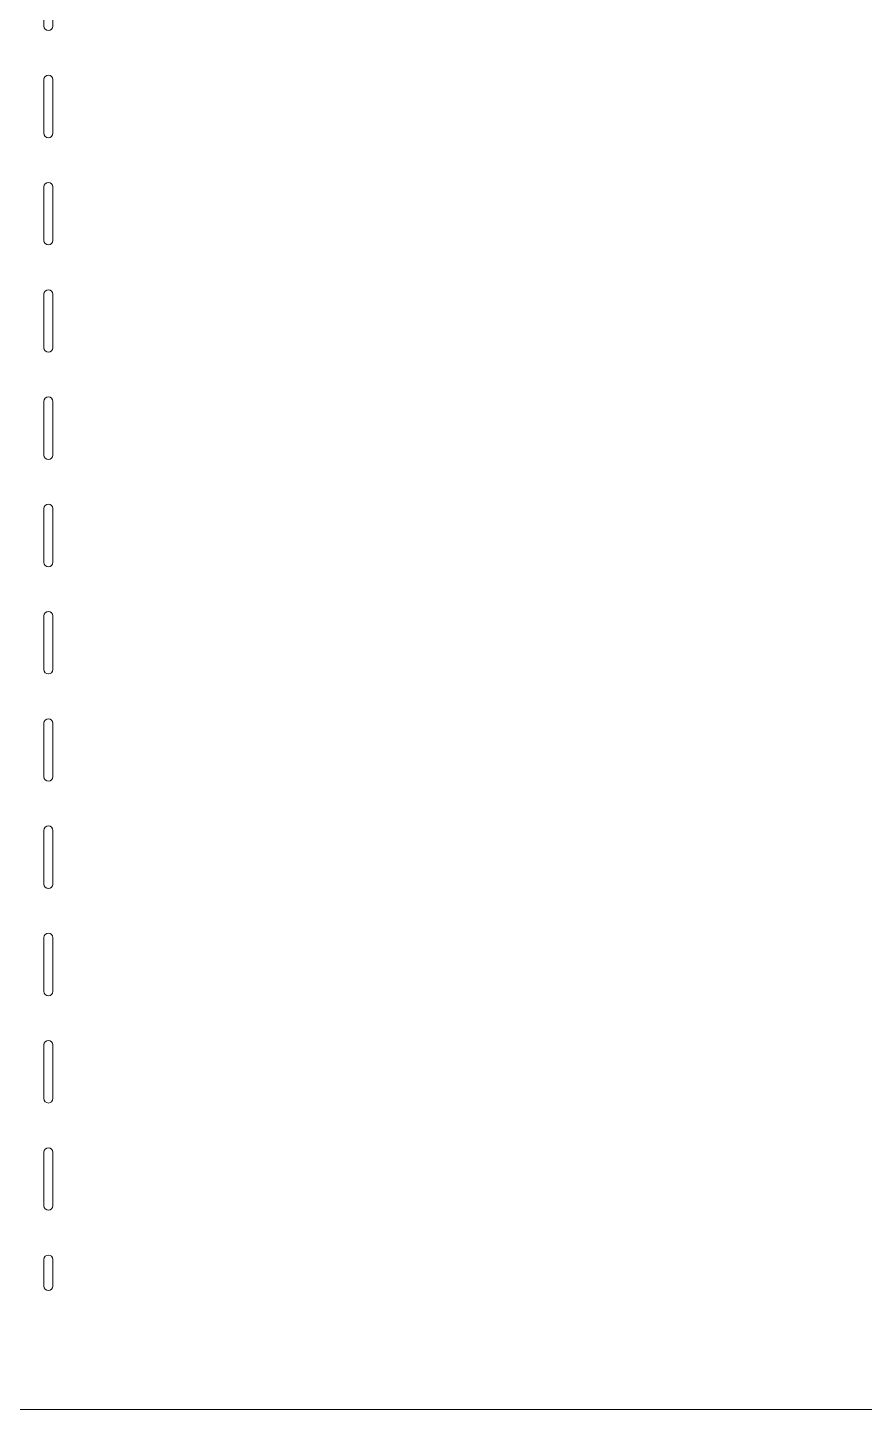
# Model space of a CAD drawing. Header units: inches. Extents: x 0 to 10, y -2 to 5.
# Drawn here: x 2.485 to 5.047, y -1.969 to 2.266 of the extents above; entities that cross this region are included whole.
import ezdxf

# ---------------------------------------------------------------- set-up
doc = ezdxf.new("R2010")
doc.units = ezdxf.units.IN
doc.header["$MEASUREMENT"] = 0
doc.layers.add('_U+0430_U+0440 2', color=7, linetype='Continuous')
doc.layers.add('_U+2018_U+043B_U+043E_U+0439_1', color=7, linetype='Continuous')

# ---------------------------------------------------------------- blocks, each defined once
blk = doc.blocks.new('block 2')
at = {"layer": '_U+0430_U+0440 2', "lineweight": 0}
for points in [[(2.5481, 2.2573), (2.5557, 2.2573), (2.5618, 2.2634), (2.5618, 2.2709), (2.5618, 2.2709), (2.5618, 2.4353), (2.5618, 2.4353), (2.5618, 2.4428), (2.5557, 2.4489), (2.5481, 2.4489), (2.5406, 2.4489), (2.5345, 2.4428), (2.5345, 2.4353), (2.5345, 2.4353), (2.5345, 2.2709), (2.5345, 2.2709), (2.5345, 2.2634), (2.5406, 2.2573), (2.5481, 2.2573)], [(2.5481, 1.9286), (2.5557, 1.9286), (2.5618, 1.9347), (2.5618, 1.9422), (2.5618, 1.9422), (2.5618, 2.1065), (2.5618, 2.1065), (2.5618, 2.1141), (2.5557, 2.1202), (2.5481, 2.1202), (2.5406, 2.1202), (2.5345, 2.1141), (2.5345, 2.1065), (2.5345, 2.1065), (2.5345, 1.9422), (2.5345, 1.9422), (2.5345, 1.9347), (2.5406, 1.9286), (2.5481, 1.9286)], [(2.5481, 1.5999), (2.5557, 1.5999), (2.5618, 1.606), (2.5618, 1.6135), (2.5618, 1.6135), (2.5618, 1.7778), (2.5618, 1.7778), (2.5618, 1.7853), (2.5557, 1.7914), (2.5481, 1.7914), (2.5406, 1.7914), (2.5345, 1.7853), (2.5345, 1.7778), (2.5345, 1.7778), (2.5345, 1.6135), (2.5345, 1.6135), (2.5345, 1.606), (2.5406, 1.5999), (2.5481, 1.5999)], [(2.5481, 1.2711), (2.5557, 1.2711), (2.5618, 1.2772), (2.5618, 1.2848), (2.5618, 1.2848), (2.5618, 1.4491), (2.5618, 1.4491), (2.5618, 1.4566), (2.5557, 1.4627), (2.5481, 1.4627), (2.5406, 1.4627), (2.5345, 1.4566), (2.5345, 1.4491), (2.5345, 1.4491), (2.5345, 1.2848), (2.5345, 1.2848), (2.5345, 1.2772), (2.5406, 1.2711), (2.5481, 1.2711)], [(2.5481, 0.9424), (2.5557, 0.9424), (2.5618, 0.9485), (2.5618, 0.9561), (2.5618, 0.9561), (2.5618, 1.1204), (2.5618, 1.1204), (2.5618, 1.1279), (2.5557, 1.134), (2.5481, 1.134), (2.5406, 1.134), (2.5345, 1.1279), (2.5345, 1.1204), (2.5345, 1.1204), (2.5345, 0.9561), (2.5345, 0.9561), (2.5345, 0.9485), (2.5406, 0.9424), (2.5481, 0.9424)], [(2.5481, 0.6137), (2.5557, 0.6137), (2.5618, 0.6198), (2.5618, 0.6273), (2.5618, 0.6273), (2.5618, 0.7917), (2.5618, 0.7917), (2.5618, 0.7992), (2.5557, 0.8053), (2.5481, 0.8053), (2.5406, 0.8053), (2.5345, 0.7992), (2.5345, 0.7917), (2.5345, 0.7917), (2.5345, 0.6273), (2.5345, 0.6273), (2.5345, 0.6198), (2.5406, 0.6137), (2.5481, 0.6137)], [(2.5481, 0.285), (2.5557, 0.285), (2.5618, 0.2911), (2.5618, 0.2986), (2.5618, 0.2986), (2.5618, 0.463), (2.5618, 0.463), (2.5618, 0.4705), (2.5557, 0.4766), (2.5481, 0.4766), (2.5406, 0.4766), (2.5345, 0.4705), (2.5345, 0.463), (2.5345, 0.463), (2.5345, 0.2986), (2.5345, 0.2986), (2.5345, 0.2911), (2.5406, 0.285), (2.5481, 0.285)], [(2.5481, -0.0437), (2.5557, -0.0437), (2.5618, -0.0376), (2.5618, -0.0301), (2.5618, -0.0301), (2.5618, 0.1343), (2.5618, 0.1343), (2.5618, 0.1418), (2.5557, 0.1479), (2.5481, 0.1479), (2.5406, 0.1479), (2.5345, 0.1418), (2.5345, 0.1343), (2.5345, 0.1343), (2.5345, -0.0301), (2.5345, -0.0301), (2.5345, -0.0376), (2.5406, -0.0437), (2.5481, -0.0437)], [(2.5481, -0.3724), (2.5557, -0.3724), (2.5618, -0.3663), (2.5618, -0.3588), (2.5618, -0.3588), (2.5618, -0.1944), (2.5618, -0.1944), (2.5618, -0.1869), (2.5557, -0.1808), (2.5481, -0.1808), (2.5406, -0.1808), (2.5345, -0.1869), (2.5345, -0.1944), (2.5345, -0.1944), (2.5345, -0.3588), (2.5345, -0.3588), (2.5345, -0.3663), (2.5406, -0.3724), (2.5481, -0.3724)], [(2.5481, -0.7011), (2.5557, -0.7011), (2.5618, -0.695), (2.5618, -0.6875), (2.5618, -0.6875), (2.5618, -0.5232), (2.5618, -0.5232), (2.5618, -0.5156), (2.5557, -0.5095), (2.5481, -0.5095), (2.5406, -0.5095), (2.5345, -0.5156), (2.5345, -0.5232), (2.5345, -0.5232), (2.5345, -0.6875), (2.5345, -0.6875), (2.5345, -0.695), (2.5406, -0.7011), (2.5481, -0.7011)], [(2.5481, -1.0298), (2.5557, -1.0298), (2.5618, -1.0238), (2.5618, -1.0162), (2.5618, -1.0162), (2.5618, -0.8519), (2.5618, -0.8519), (2.5618, -0.8444), (2.5557, -0.8383), (2.5481, -0.8383), (2.5406, -0.8383), (2.5345, -0.8444), (2.5345, -0.8519), (2.5345, -0.8519), (2.5345, -1.0162), (2.5345, -1.0162), (2.5345, -1.0238), (2.5406, -1.0298), (2.5481, -1.0298)], [(2.5481, -1.3586), (2.5557, -1.3586), (2.5618, -1.3525), (2.5618, -1.3449), (2.5618, -1.3449), (2.5618, -1.1806), (2.5618, -1.1806), (2.5618, -1.1731), (2.5557, -1.167), (2.5481, -1.167), (2.5406, -1.167), (2.5345, -1.1731), (2.5345, -1.1806), (2.5345, -1.1806), (2.5345, -1.3449), (2.5345, -1.3449), (2.5345, -1.3525), (2.5406, -1.3586), (2.5481, -1.3586)]]:
    blk.add_open_spline(points, degree=3, knots=[0, 0, 0, 0, 1, 1, 1, 2, 2, 2, 3, 3, 3, 4, 4, 4, 5, 5, 5, 6, 6, 6, 6], dxfattribs=at)

msp = doc.modelspace()

# ---------------------------------------------------------------- linework, layer by layer
at = {"layer": '_U+0430_U+0440 2', "lineweight": 0}
msp.add_open_spline([(2.5481, -1.6046), (2.5557, -1.6046), (2.5618, -1.5985), (2.5618, -1.591), (2.5618, -1.591), (2.5618, -1.5093), (2.5618, -1.5093), (2.5618, -1.5018), (2.5557, -1.4957), (2.5481, -1.4957), (2.5406, -1.4957), (2.5345, -1.5018), (2.5345, -1.5093), (2.5345, -1.5093), (2.5345, -1.591), (2.5345, -1.591), (2.5345, -1.5985), (2.5406, -1.6046), (2.5481, -1.6046)], degree=3, knots=[0, 0, 0, 0, 1, 1, 1, 2, 2, 2, 3, 3, 3, 4, 4, 4, 5, 5, 5, 6, 6, 6, 6], dxfattribs=at)
at = {"layer": '_U+2018_U+043B_U+043E_U+0439_1', "lineweight": 0}
msp.add_lwpolyline([(0.047, 5.0313), (0.047, -1.9687), (2.548, -1.9687), (2.548, -1.9687), (7.546, -1.9687), (7.546, -1.9687), (10.047, -1.9687), (10.047, 5.0313), (7.546, 5.0313), (7.546, 5.0313), (2.548, 5.0313), (2.548, 5.0313), (0.047, 5.0313)], dxfattribs=at)

# ---------------------------------------------------------------- block references
at = {"layer": '_U+0430_U+0440 2'}
msp.add_blockref('block 2', (0, 0), dxfattribs=at)

doc.saveas('drawing.dxf')
